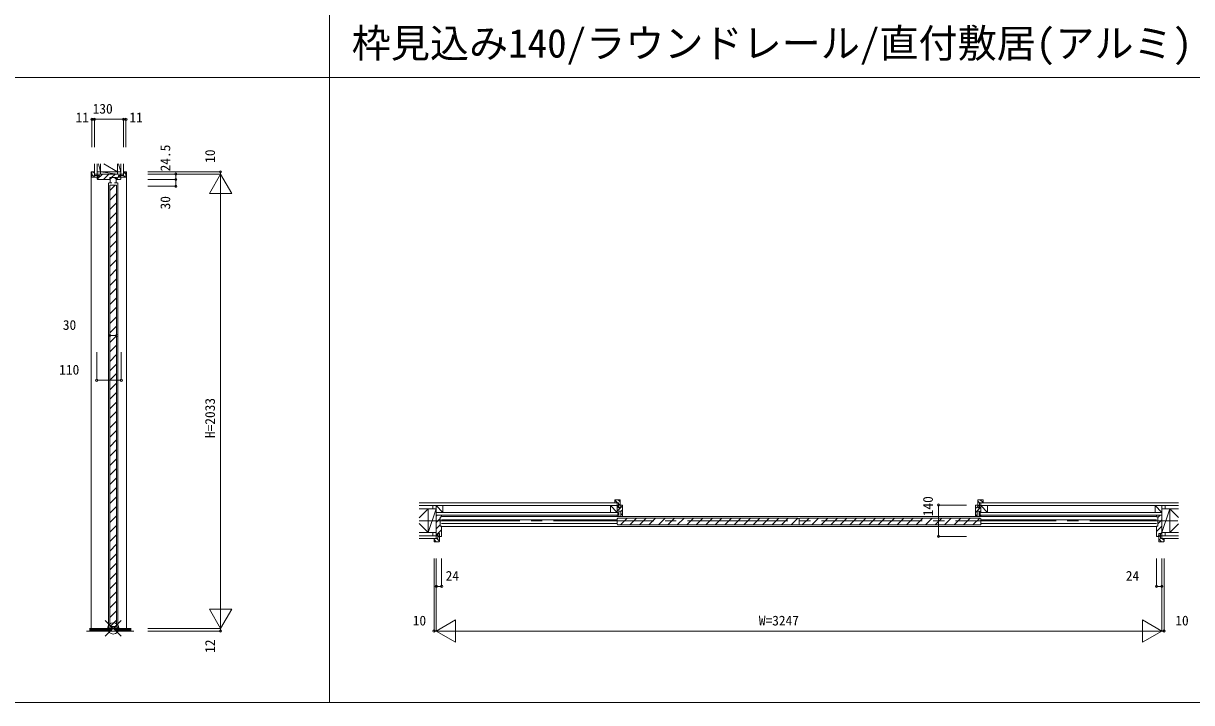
# Model space of a CAD drawing. Units: millimetres, scale not verified. Extents: x -14341 to 14341, y -10000 to 10000.
# Drawn here: x -10010 to -4782, y -10000 to -6961 of the extents above; entities that cross this region are included whole.
import ezdxf
from ezdxf.enums import TextEntityAlignment as Align

# ---------------------------------------------------------------- set-up
doc = ezdxf.new("R2010")
doc.units = ezdxf.units.MM
doc.header["$LTSCALE"] = 50
doc.linetypes.add('CHAIN2', pattern=[12, 9, -1, 1, -1])
for name, color, linetype, lineweight in [('0-0_0', 7, 'Continuous', 9), ('0-2_YKK_ZWAK', 7, 'Continuous', 9), ('0-3_YKK_11', 4, 'Continuous', 18), ('0-4_YKK_12', 4, 'Continuous', 18), ('0-5_YKK_13', 2, 'Continuous', 18), ('0-6_YKK_D', 1, 'Continuous', 18)]:
    doc.layers.add(name, color=color, linetype=linetype, lineweight=lineweight)
doc.layers.add('0-1_USER1', color=7, linetype='Continuous')
doc.styles.add('ＭＳ ゴシック', font='')
doc.styles.get('ＭＳ ゴシック').set_extended_font_data('MS Gothic')

msp = doc.modelspace()

# ---------------------------------------------------------------- linework, layer by layer
at = {"layer": '0-0_0'}
for p, q in [((-8640.51, -10000), (-8640.51, 9500)), ((-14340.51, -7202.5), (14159.49, -7202.5)), ((-14340.51, -10000), (14340.51, -10000))]:
    msp.add_line(p, q, dxfattribs=at)
at = {"layer": '0-2_YKK_ZWAK'}
for p, q in [((-9691.91, -7625), (-9691.7, -7625.22)), ((-9691.7, -7635), (-9691.7, -7590)), ((-9679.2, -7590), (-9679.2, -7625)), ((-9679.2, -7590.38), (-9679.2, -7625)), ((-9679.2, -7625), (-9664.2, -7625)), ((-9664.2, -7590.38), (-9664.2, -7625)), ((-9664.2, -7625), (-9589.2, -7635)), ((-9664.2, -7625), (-9664.2, -7635)), ((-9664.2, -7625), (-9589.2, -7625)), ((-9649.36, -7590), (-9589.2, -7625)), ((-9589.2, -7590.38), (-9589.2, -7625)), ((-9589.2, -7625), (-9589.2, -7635)), ((-9589.2, -7625), (-9574.2, -7625)), ((-9574.2, -7625), (-9583.58, -7590)), ((-9574.2, -7625), (-9574.2, -7590)), ((-9574.2, -7590.38), (-9574.2, -7625)), ((-9561.7, -7635), (-9561.7, -7590)), ((-9664.2, -7635), (-9589.2, -7635)), ((-8238.1, -9118.5), (-7352.69, -9118.5)), ((-8238.1, -9173.4), (-8198.19, -9133.5)), ((-8238.1, -9133.5), (-8198.19, -9133.5)), ((-8198.19, -9133.5), (-8198.19, -9238.5)), ((-8162.19, -9133.5), (-8198.19, -9133.5)), ((-8162.19, -9133.5), (-8198.19, -9238.5)), ((-8198.19, -9133.5), (-8198.19, -9238.5)), ((-8177.19, -9118.5), (-8177.19, -9133.5)), ((-8132.19, -9149.5), (-8162.19, -9118.5)), ((-8162.19, -9133.5), (-8162.19, -9238.5)), ((-8132.19, -9118.5), (-8132.19, -9149.5)), ((-7382.69, -9118.5), (-7352.69, -9118.5)), ((-7352.69, -9149.5), (-7352.69, -9118.5)), ((-5724.69, -9106), (-5724.69, -9118.5)), ((-4840.43, -9106), (-5724.69, -9106)), ((-4840.43, -9118.5), (-5724.69, -9118.5)), ((-5724.69, -9118.5), (-5694.69, -9118.5)), ((-5694.69, -9149.5), (-5694.69, -9118.5)), ((-4945.19, -9118.5), (-4915.19, -9118.5)), ((-4915.19, -9149.5), (-4915.19, -9118.5)), ((-4879.19, -9133.5), (-4915.19, -9238.5)), ((-4915.19, -9133.5), (-4915.19, -9238.5)), ((-4879.19, -9133.5), (-4915.19, -9133.5)), ((-4900.19, -9118.5), (-4900.19, -9133.5)), ((-4879.19, -9133.5), (-4879.19, -9238.5)), ((-4840.77, -9171.93), (-4879.19, -9133.5)), ((-4879.19, -9133.5), (-4879.19, -9238.5)), ((-4840.43, -9133.5), (-4879.19, -9133.5)), ((-8238.1, -9198.6), (-8198.19, -9238.5)), ((-8162.19, -9149.5), (-8132.19, -9149.5)), ((-8162.19, -9162), (-7349.69, -9162)), ((-8132.19, -9149.5), (-7349.69, -9149.5)), ((-7349.69, -9162), (-7349.69, -9149.5)), ((-5727.69, -9162), (-5727.69, -9149.5)), ((-4915.19, -9149.5), (-5727.69, -9149.5)), ((-4915.19, -9162), (-5727.69, -9162)), ((-5724.69, -9149.5), (-5694.69, -9149.5)), ((-4945.19, -9149.5), (-4915.19, -9149.5)), ((-4840.43, -9199.74), (-4879.19, -9238.5)), ((-8238.1, -9238.5), (-8198.19, -9238.5)), ((-8162.19, -9253.5), (-8238.1, -9253.5)), ((-8162.19, -9238.5), (-8198.19, -9238.5)), ((-8177.19, -9238.5), (-8177.19, -9253.5)), ((-4879.19, -9238.5), (-4915.19, -9238.5)), ((-4915.19, -9253.5), (-4840.43, -9253.5)), ((-4900.19, -9238.5), (-4900.19, -9253.5)), ((-4840.43, -9238.5), (-4879.19, -9238.5)), ((-9619.7, -9668), (-9713.72, -9668)), ((-9713.72, -9671), (-9619.7, -9671)), ((-9619.7, -9668), (-9619.7, -9680)), ((-9527.51, -9668), (-9595.7, -9668)), ((-9595.7, -9668), (-9595.7, -9680)), ((-9595.7, -9671), (-9527.51, -9671)), ((-9515.65, -9680), (-9727.72, -9680)), ((-9713.72, -9674), (-9619.7, -9674)), ((-9713.72, -9677), (-9619.7, -9677)), ((-9595.7, -9674), (-9527.51, -9674)), ((-9595.7, -9677), (-9527.51, -9677))]:
    msp.add_line(p, q, dxfattribs=at)
at = {"layer": '0-2_YKK_ZWAK', "linetype": 'CHAIN2'}
msp.add_line((-8238.13, -9186), (-4843.73, -9186), dxfattribs=at)
at = {"layer": '0-2_YKK_ZWAK'}
for points in [[(-9679.2, -7590), (-9679.2, -7635), (-9691.7, -7635)], [(-9664.2, -7590), (-9664.2, -7625), (-9673.58, -7590)], [(-9589.2, -7590), (-9589.2, -7625), (-9664.2, -7625)], [(-9574.2, -7590), (-9574.2, -7635), (-9561.7, -7635)], [(-8238.1, -9106), (-7352.69, -9106), (-7352.69, -9118.5)], [(-8162.19, -9149.5), (-8162.19, -9118.5), (-8132.19, -9118.5)], [(-7382.69, -9149.5), (-7382.69, -9118.5), (-7352.69, -9149.5)], [(-5724.69, -9149.5), (-5724.69, -9118.5), (-5694.69, -9149.5)], [(-4945.19, -9149.5), (-4945.19, -9118.5), (-4915.19, -9149.5)], [(-8238.1, -9266), (-8162.19, -9266), (-8162.19, -9253.5)], [(-4840.43, -9266), (-4915.19, -9266), (-4915.19, -9253.5)]]:
    msp.add_lwpolyline(points, dxfattribs=at)
at = {"layer": '0-3_YKK_11'}
for p, q in [((-9702.7, -7627), (-9702.7, -7647)), ((-9697.57, -7625), (-9691.7, -7630.87)), ((-9561.7, -7625.29), (-9550.7, -7636.29)), ((-9550.7, -7627), (-9550.7, -7647)), ((-9702.7, -7636.84), (-9690.54, -7649)), ((-9681.07, -7641.5), (-9673.57, -7649)), ((-9678.83, -7658.16), (-9655.67, -7635)), ((-9651.39, -7659), (-9627.39, -7635)), ((-9630.5, -7659.2), (-9620.8, -7659.2)), ((-9628.7, -9665), (-9628.7, -7674.38)), ((-9613.9, -7674.2), (-9626.5, -7674.2)), ((-9623.1, -7659), (-9622.3, -7658.19)), ((-9622.7, -7709.41), (-9598.28, -7685)), ((-9622.7, -7685), (-9592.7, -7685)), ((-9622.7, -9660), (-9622.7, -7685)), ((-9617.1, -7655.7), (-9617.1, -7650.6)), ((-9616.2, -7650.6), (-9599.2, -7650.6)), ((-9616.2, -7650.6), (-9599.2, -7650.6)), ((-9614.7, -7650.6), (-9599.1, -7635)), ((-9601.5, -7674.2), (-9588.9, -7674.2)), ((-9598.3, -7650.6), (-9598.3, -7655.7)), ((-9584.9, -7659.2), (-9594.6, -7659.2)), ((-9593.1, -7657.28), (-9583.7, -7647.88)), ((-9592.7, -9660), (-9592.7, -7685)), ((-9586.7, -9665), (-9586.7, -7674.38)), ((-9579.42, -7641.5), (-9571.92, -7649)), ((-9577.12, -7641.3), (-9574.2, -7638.38)), ((-9562.45, -7641.5), (-9554.95, -7649)), ((-9622.7, -7751.84), (-9592.7, -7721.84)), ((-9622.7, -7794.27), (-9592.7, -7764.27)), ((-9622.7, -7836.69), (-9592.7, -7806.69)), ((-9622.7, -7879.12), (-9592.7, -7849.12)), ((-9622.7, -7921.55), (-9592.7, -7891.55)), ((-9622.7, -7963.97), (-9592.7, -7933.97)), ((-9622.7, -8006.4), (-9592.7, -7976.4)), ((-9622.7, -8048.83), (-9592.7, -8018.83)), ((-9622.7, -8091.25), (-9592.7, -8061.25)), ((-9622.7, -8133.68), (-9592.7, -8103.68)), ((-9622.7, -8176.11), (-9592.7, -8146.11)), ((-9622.7, -8218.53), (-9592.7, -8188.53)), ((-9622.7, -8260.96), (-9592.7, -8230.96)), ((-9622.7, -8303.38), (-9592.7, -8273.38)), ((-9622.7, -8345.81), (-9592.7, -8315.81)), ((-9622.7, -8388.24), (-9592.7, -8358.24)), ((-9622.7, -8430.66), (-9592.7, -8400.66)), ((-9622.7, -8473.09), (-9592.7, -8443.09)), ((-9622.7, -8515.52), (-9592.7, -8485.52)), ((-9622.7, -8557.94), (-9592.7, -8527.94)), ((-9622.7, -8600.37), (-9592.7, -8570.37)), ((-9622.7, -8642.8), (-9592.7, -8612.8)), ((-9622.7, -8685.22), (-9592.7, -8655.22)), ((-9622.7, -8727.65), (-9592.7, -8697.65)), ((-9622.7, -8770.08), (-9592.7, -8740.08)), ((-9622.7, -8812.5), (-9592.7, -8782.5)), ((-9622.7, -8854.93), (-9592.7, -8824.93)), ((-9622.7, -8897.35), (-9592.7, -8867.35)), ((-9622.7, -8939.78), (-9592.7, -8909.78)), ((-9622.7, -8982.21), (-9592.7, -8952.21)), ((-9622.7, -9024.63), (-9592.7, -8994.63)), ((-9622.7, -9067.06), (-9592.7, -9037.06)), ((-9622.7, -9109.49), (-9592.7, -9079.49)), ((-9622.7, -9151.91), (-9592.7, -9121.91)), ((-9622.7, -9194.34), (-9592.7, -9164.34)), ((-9622.7, -9236.77), (-9592.7, -9206.77)), ((-9622.7, -9279.19), (-9592.7, -9249.19)), ((-9622.7, -9321.62), (-9592.7, -9291.62)), ((-9622.7, -9364.04), (-9592.7, -9334.04)), ((-9622.7, -9406.47), (-9592.7, -9376.47)), ((-9622.7, -9448.9), (-9592.7, -9418.9)), ((-9622.7, -9491.32), (-9592.7, -9461.32)), ((-9622.7, -9533.75), (-9592.7, -9503.75)), ((-9622.7, -9576.18), (-9592.7, -9546.18)), ((-9622.7, -9618.6), (-9592.7, -9588.6)), ((-9630.2, -9667.8), (-9630.2, -9667.2)), ((-9622.7, -9660), (-9592.7, -9660)), ((-9621.66, -9660), (-9592.7, -9631.03)), ((-9600.7, -9669.5), (-9614.7, -9669.5)), ((-9585.2, -9667.8), (-9585.2, -9667.2))]:
    msp.add_line(p, q, dxfattribs=at)
for points in [[(-9700.7, -7625), (-9705.7, -7625), (-9705.7, -9668)], [(-9700.7, -7649), (-9670.7, -7649), (-9670.7, -7641.5), (-9691.7, -7641.5), (-9691.7, -7625), (-9700.7, -7625)], [(-9552.7, -7649), (-9582.7, -7649), (-9582.7, -7641.5), (-9561.7, -7641.5), (-9561.7, -7625), (-9552.7, -7625)], [(-9552.7, -7625), (-9547.7, -7625), (-9547.7, -9668)], [(-9574.2, -7635), (-9679.2, -7635), (-9679.2, -7640.3), (-9678.2, -7641.3), (-9669.7, -7641.3), (-9669.7, -7649), (-9672.2, -7649), (-9679.2, -7649), (-9679.2, -7657)], [(-9677.2, -7659), (-9622.8, -7659), (-9622.3, -7658.5), (-9622.3, -7650.6), (-9616.2, -7650.6), (-9599.2, -7650.6), (-9593.1, -7650.6), (-9593.1, -7658.5), (-9592.6, -7659), (-9576.2, -7659)], [(-9615.1, -7655.7), (-9620.8, -7655.7), (-9620.8, -7674.2)], [(-9600.3, -7655.7), (-9594.6, -7655.7), (-9594.6, -7674.2)], [(-9574.2, -7657), (-9574.2, -7649), (-9581.2, -7649), (-9583.7, -7649), (-9583.7, -7641.3), (-9575.2, -7641.3), (-9574.2, -7640.3), (-9574.2, -7635)], [(-9624.2, -9665.2), (-9616, -9665.2), (-9616, -9680), (-9599.4, -9680), (-9599.4, -9665.2), (-9591.2, -9665.2)], [(-9616.15, -9665), (-9614.7, -9665), (-9614.7, -9673)], [(-9600.7, -9673), (-9600.7, -9665), (-9599.24, -9665)]]:
    msp.add_lwpolyline(points, dxfattribs=at)
for centre, radius, start, end in [((-9700.7, -7627), 2, 90.00001, 179.99999), ((-9552.7, -7627), 2, 0.00001, 89.99999), ((-9700.7, -7647), 2, 180.00001, 269.99999), ((-9677.2, -7657), 2, 180.00001, 269.99999), ((-9576.2, -7657), 2, 270.00001, 359.99999), ((-9552.7, -7647), 2, 270.00001, 359.99999), ((-9624.2, -9675.2), 10, 90, 126.86989), ((-9591.2, -9675.2), 10, 53.13011, 90)]:
    msp.add_arc(centre, radius, start, end, dxfattribs=at)
at = {"layer": '0-4_YKK_12'}
for p, q in [((-7362.69, -9094.33), (-7351.02, -9106)), ((-7340.69, -9092), (-7360.69, -9092)), ((-7348.05, -9092), (-7338.69, -9101.36)), ((-7338.69, -9127), (-7338.69, -9094)), ((-5738.69, -9127), (-5738.69, -9094)), ((-5736.69, -9092), (-5716.69, -9092)), ((-5727.72, -9092), (-5714.69, -9105.02)), ((-7352.69, -9143.99), (-7328.69, -9119.99)), ((-7352.69, -9127.02), (-7346.39, -9120.72)), ((-7346.19, -9110.83), (-7338.69, -9118.33)), ((-7335.94, -9144.21), (-7328.69, -9136.96)), ((-7328.69, -9167), (-7328.69, -9118)), ((-5748.69, -9167), (-5748.69, -9118)), ((-5748.69, -9132.04), (-5738.69, -9122.04)), ((-5748.69, -9149.01), (-5724.69, -9125.01)), ((-5738.69, -9098), (-5730.69, -9106)), ((-5738.69, -9114.97), (-5731.19, -9122.47)), ((-5731.94, -9149.23), (-5724.69, -9141.98)), ((-8162.19, -9165.96), (-8158.24, -9162)), ((-8162.19, -9194.24), (-8144.19, -9176.24)), ((-8144.19, -9171), (-8144.19, -9209)), ((-8139.19, -9169), (-8142.19, -9169)), ((-7352.69, -9162), (-8138.19, -9162)), ((-8138.19, -9167.5), (-4939.19, -9167.5)), ((-7352.69, -9181.5), (-8138.19, -9181.5)), ((-8138.19, -9198.5), (-7352.69, -9198.5)), ((-7352.69, -9178), (-7352.69, -9201.7)), ((-7352.69, -9178.3), (-7352.69, -9201.7)), ((-7349.69, -9157.96), (-7345.44, -9153.71)), ((-7349.39, -9175), (-6541.99, -9175)), ((-7338.04, -9205), (-7308.04, -9175)), ((-7335.94, -9161.19), (-7328.69, -9153.94)), ((-7295.61, -9205), (-7265.61, -9175)), ((-7253.18, -9205), (-7223.18, -9175)), ((-7210.76, -9205), (-7180.76, -9175)), ((-7168.33, -9205), (-7138.33, -9175)), ((-7125.9, -9205), (-7095.9, -9175)), ((-7083.48, -9205), (-7053.48, -9175)), ((-7041.05, -9205), (-7011.05, -9175)), ((-6998.62, -9205), (-6968.62, -9175)), ((-6956.2, -9205), (-6926.2, -9175)), ((-6913.77, -9205), (-6883.77, -9175)), ((-6871.35, -9205), (-6841.35, -9175)), ((-6828.92, -9205), (-6798.92, -9175)), ((-6786.49, -9205), (-6756.49, -9175)), ((-6744.07, -9205), (-6714.07, -9175)), ((-6701.64, -9205), (-6671.64, -9175)), ((-6659.21, -9205), (-6629.21, -9175)), ((-6616.79, -9205), (-6586.79, -9175)), ((-6574.36, -9205), (-6544.36, -9175)), ((-6538.69, -9177.85), (-6538.69, -9201.55)), ((-6538.69, -9178.15), (-6538.69, -9201.55)), ((-6538.69, -9201.7), (-6538.69, -9178.3)), ((-6535.39, -9174.85), (-5727.99, -9174.85)), ((-6524.04, -9204.85), (-6494.04, -9174.85)), ((-6481.61, -9204.85), (-6451.61, -9174.85)), ((-6439.18, -9204.85), (-6409.18, -9174.85)), ((-6396.76, -9204.85), (-6366.76, -9174.85)), ((-6354.33, -9204.85), (-6324.33, -9174.85)), ((-6311.9, -9204.85), (-6281.9, -9174.85)), ((-6269.48, -9204.85), (-6239.48, -9174.85)), ((-6227.05, -9204.85), (-6197.05, -9174.85)), ((-6184.62, -9204.85), (-6154.62, -9174.85)), ((-6142.2, -9204.85), (-6112.2, -9174.85)), ((-6099.77, -9204.85), (-6069.77, -9174.85)), ((-6057.35, -9204.85), (-6027.35, -9174.85)), ((-6014.92, -9204.85), (-5984.92, -9174.85)), ((-5972.49, -9204.85), (-5942.49, -9174.85)), ((-5930.07, -9204.85), (-5900.07, -9174.85)), ((-5887.64, -9204.85), (-5857.64, -9174.85)), ((-5845.21, -9204.85), (-5815.21, -9174.85)), ((-5802.79, -9204.85), (-5772.79, -9174.85)), ((-5760.36, -9204.85), (-5730.36, -9174.85)), ((-5748.69, -9165.98), (-5741.44, -9158.73)), ((-5731.94, -9166.2), (-5727.69, -9161.95)), ((-5724.69, -9162), (-4939.19, -9162)), ((-5724.69, -9201.55), (-5724.69, -9178.15)), ((-5724.69, -9181.5), (-4939.19, -9181.5)), ((-5724.69, -9198.5), (-4939.19, -9198.5)), ((-4938.19, -9169), (-4935.19, -9169)), ((-4933.19, -9171.96), (-4923.23, -9162)), ((-4933.19, -9171), (-4933.19, -9209)), ((-4933.19, -9200.25), (-4915.19, -9182.25)), ((-8162.19, -9222.52), (-8144.19, -9204.52)), ((-8162.19, -9250.81), (-8155.89, -9244.51)), ((-8155.69, -9252.92), (-8148.19, -9260.42)), ((-8155.38, -9244), (-8138.19, -9226.81)), ((-8148.19, -9245), (-8148.19, -9278)), ((-8142.19, -9211), (-8139.19, -9211)), ((-8138.19, -9212), (-8138.19, -9254)), ((-8138.19, -9212.5), (-4939.19, -9212.5)), ((-7349.39, -9205), (-6541.99, -9205)), ((-6535.39, -9204.85), (-5727.99, -9204.85)), ((-4939.19, -9234.53), (-4915.19, -9210.53)), ((-4939.19, -9212), (-4939.19, -9254)), ((-4935.19, -9211), (-4938.19, -9211)), ((-4932.37, -9256), (-4929.19, -9252.82)), ((-4929.19, -9245), (-4929.19, -9278)), ((-4929.19, -9250.06), (-4921.69, -9257.56)), ((-4921.49, -9245.12), (-4915.19, -9238.82)), ((-8172.19, -9270.36), (-8162.55, -9280)), ((-8150.19, -9280), (-8170.19, -9280)), ((-8159.58, -9266), (-8148.19, -9277.39)), ((-4929.19, -9267.03), (-4916.23, -9280)), ((-4927.19, -9280), (-4907.19, -9280)), ((-4913.25, -9266), (-4905.19, -9274.06))]:
    msp.add_line(p, q, dxfattribs=at)
for points in [[(-7362.69, -9094), (-7362.69, -9106), (-7346.19, -9106), (-7346.19, -9127), (-7338.69, -9127)], [(-5714.69, -9094), (-5714.69, -9106), (-5731.19, -9106), (-5731.19, -9127), (-5738.69, -9127)], [(-7330.69, -9116), (-7338.69, -9116), (-7338.69, -9123), (-7338.69, -9128), (-7346.39, -9128), (-7346.39, -9119.5), (-7347.39, -9118.5), (-7352.69, -9118.5), (-7352.69, -9149), (-7349.69, -9149), (-7349.69, -9162), (-7352.69, -9162), (-7352.69, -9167), (-7345.44, -9167), (-7345.44, -9162.25), (-7345.44, -9143.5), (-7335.94, -9143.5), (-7335.94, -9162.25), (-7335.94, -9167), (-7328.69, -9167)], [(-5746.69, -9116), (-5738.69, -9116), (-5738.69, -9123), (-5738.69, -9128), (-5730.99, -9128), (-5730.99, -9119.5), (-5729.99, -9118.5), (-5724.69, -9118.5), (-5724.69, -9149), (-5727.69, -9149), (-5727.69, -9162), (-5724.69, -9162), (-5724.69, -9167), (-5731.94, -9167), (-5731.94, -9162.25), (-5731.94, -9143.5), (-5741.44, -9143.5), (-5741.44, -9162.25), (-5741.44, -9167), (-5748.69, -9167)], [(-8162.19, -9253.5), (-8162.19, -9162), (-8145.19, -9162), (-8138.19, -9162), (-8138.19, -9168)], [(-4915.19, -9253.5), (-4915.19, -9162), (-4932.19, -9162), (-4939.19, -9162), (-4939.19, -9168)], [(-8172.19, -9278), (-8172.19, -9266), (-8155.69, -9266), (-8155.69, -9245), (-8148.19, -9245)], [(-8140.19, -9256), (-8148.19, -9256), (-8148.19, -9249), (-8148.19, -9244), (-8155.89, -9244), (-8155.89, -9252.5), (-8156.89, -9253.5), (-8162.19, -9253.5)], [(-4937.19, -9256), (-4929.19, -9256), (-4929.19, -9249), (-4929.19, -9244), (-4921.49, -9244), (-4921.49, -9252.5), (-4920.49, -9253.5), (-4915.19, -9253.5)], [(-4905.19, -9278), (-4905.19, -9266), (-4921.69, -9266), (-4921.69, -9245), (-4929.19, -9245)]]:
    msp.add_lwpolyline(points, dxfattribs=at)
for centre, radius, start, end in [((-7360.69, -9094), 2, 90.00001, 179.99999), ((-7340.69, -9094), 2, 0.00001, 89.99999), ((-5736.69, -9094), 2, 90.00001, 179.99999), ((-5716.69, -9094), 2, 0.00001, 89.99999), ((-7330.69, -9118), 2, 0.00001, 89.99999), ((-5746.69, -9118), 2, 90.00001, 179.99999), ((-8142.19, -9171), 2, 90.00001, 179.99999), ((-8139.19, -9168), 1, 270.00001, 359.99999), ((-7349.39, -9178.3), 3.3, 90, 180), ((-6541.99, -9178.3), 3.3, 0, 90), ((-6535.39, -9178.15), 3.3, 90, 180), ((-5727.99, -9178.15), 3.3, 0, 90), ((-4938.19, -9168), 1, 180.00001, 269.99999), ((-4935.19, -9171), 2, 0.00001, 89.99999), ((-8142.19, -9209), 2, 180.00001, 269.99999), ((-8139.19, -9212), 1, 0.00001, 89.99999), ((-7349.39, -9201.7), 3.3, 180, 270), ((-6541.99, -9201.7), 3.3, 270, 0), ((-6535.39, -9201.55), 3.3, 180, 270), ((-5727.99, -9201.55), 3.3, 270, 0), ((-4938.19, -9212), 1, 90.00001, 179.99999), ((-4935.19, -9209), 2, 270.00001, 359.99999), ((-8170.19, -9278), 2, 180.00001, 269.99999), ((-8150.19, -9278), 2, 270.00001, 359.99999), ((-8140.19, -9254), 2, 270.00001, 359.99999), ((-4937.19, -9254), 2, 180.00001, 269.99999), ((-4927.19, -9278), 2, 180.00001, 269.99999), ((-4907.19, -9278), 2, 270.00001, 359.99999)]:
    msp.add_arc(centre, radius, start, end, dxfattribs=at)
at = {"layer": '0-5_YKK_13'}
for p, q in [((-9702.7, -7390), (-9702.7, -7515)), ((-9691.7, -7390), (-9702.7, -7390)), ((-9691.7, -7390), (-9691.7, -7515)), ((-9691.7, -7390), (-9561.7, -7390)), ((-9561.7, -7390), (-9561.7, -7515)), ((-9561.7, -7390), (-9550.7, -7390)), ((-9550.7, -7390), (-9550.7, -7515)), ((-9452.51, -7625), (-9127.51, -7625)), ((-9127.51, -7625), (-9127.51, -9668)), ((-9452.51, -7635), (-9127.51, -7635)), ((-9327.51, -7659.5), (-9327.51, -7689.5)), ((-9177.51, -7721.6), (-9127.51, -7635)), ((-9127.51, -7635), (-9077.51, -7721.6)), ((-9452.51, -7689.5), (-9327.51, -7689.5)), ((-9177.51, -7721.6), (-9077.51, -7721.6)), ((-9622.7, -8357.51), (-9592.7, -8357.51)), ((-9681.7, -8557.51), (-9681.7, -8432.51)), ((-9571.7, -8557.51), (-9571.7, -8432.51)), ((-9681.7, -8557.51), (-9571.7, -8557.51)), ((-5914.69, -9116), (-5789.69, -9116)), ((-5914.69, -9116), (-5914.69, -9256)), ((-5914.69, -9256), (-5789.69, -9256)), ((-8172.19, -9355), (-8172.19, -9680)), ((-8162.19, -9355), (-8162.19, -9680)), ((-8138.19, -9355), (-8138.19, -9480)), ((-4915.19, -9355), (-4915.19, -9680)), ((-4905.19, -9355), (-4905.19, -9680)), ((-8162.19, -9480), (-8138.19, -9480)), ((-9177.51, -9581.4), (-9077.51, -9581.4)), ((-9177.51, -9581.4), (-9127.51, -9668)), ((-9127.51, -9668), (-9077.51, -9581.4)), ((-9452.51, -9668), (-9127.51, -9668)), ((-9127.51, -9668), (-9127.51, -9680)), ((-8162.19, -9680), (-8075.59, -9630)), ((-8075.59, -9630), (-8075.59, -9730)), ((-5001.79, -9630), (-5001.79, -9730)), ((-5001.79, -9630), (-4915.19, -9680)), ((-9452.51, -9680), (-9127.51, -9680)), ((-8162.19, -9680), (-8172.19, -9680)), ((-8162.19, -9680), (-8075.59, -9730)), ((-8162.19, -9680), (-4915.19, -9680)), ((-5001.79, -9730), (-4915.19, -9680)), ((-4915.19, -9680), (-4905.19, -9680))]:
    msp.add_line(p, q, dxfattribs=at)
for points in [[(-9452.51, -7659.5), (-9327.51, -7659.5), (-9327.51, -7635)], [(-4939.19, -9355), (-4939.19, -9480), (-4915.19, -9480)]]:
    msp.add_lwpolyline(points, dxfattribs=at)
for centre in [(-9702.7, -7390), (-9691.7, -7390), (-9561.7, -7390), (-9550.7, -7390), (-9327.51, -7635), (-9127.51, -7625), (-9327.51, -7659.5), (-9327.51, -7689.5), (-9622.7, -8357.51), (-9592.7, -8357.51), (-9681.7, -8557.51), (-9571.7, -8557.51), (-5914.69, -9116), (-5914.69, -9256), (-8162.19, -9480), (-8138.19, -9480), (-4939.19, -9480), (-4915.19, -9480), (-9127.51, -9680), (-8172.19, -9680), (-4905.19, -9680)]:
    msp.add_circle(centre, 5, dxfattribs=at)
at = {"layer": '0-6_YKK_D'}
for p, q in [((-9643.05, -9703.36), (-9572.34, -9632.64)), ((-9643.05, -9632.64), (-9572.34, -9703.36))]:
    msp.add_line(p, q, dxfattribs=at)
msp.add_circle((-9607.7, -9668), 25, dxfattribs=at)

# ---------------------------------------------------------------- texts
at = {"layer": '0-1_USER1', "style": 'ＭＳ ゴシック'}
msp.add_text('枠見込み140/ラウンドレール/直付敷居(アルミ)', height=128.3, dxfattribs=at).set_placement((-8540.51, -7152.5), align=Align.BOTTOM_LEFT)
at = {"layer": '0-5_YKK_13', "style": 'ＭＳ ゴシック'}
for s, p in [('11', (-9776.13, -7416.62)), ('130', (-9699.74, -7378)), ('11', (-9535.56, -7416.52)), ('30', (-9833.12, -8345.51)), ('110', (-9849.41, -8545.51)), ('24', (-8120.1, -9468)), ('24', (-5076.48, -9468)), ('10', (-8267.35, -9668)), ('W=3247', (-6718.69, -9668)), ('10', (-4854.94, -9668))]:
    msp.add_text(s, height=43.99, dxfattribs=at).set_placement(p, align=Align.BOTTOM_LEFT)
for s, p in [('24.5', (-9339.51, -7623.25)), ('10', (-9139.33, -7584.84)), ('30', (-9339.51, -7793.47)), ('H=2033', (-9139.51, -8816.5)), ('140', (-5926.69, -9166.16)), ('12', (-9139.33, -9777.3))]:
    msp.add_text(s, height=43.99, rotation=90, dxfattribs=at).set_placement(p, align=Align.BOTTOM_LEFT)

doc.saveas('drawing.dxf')
